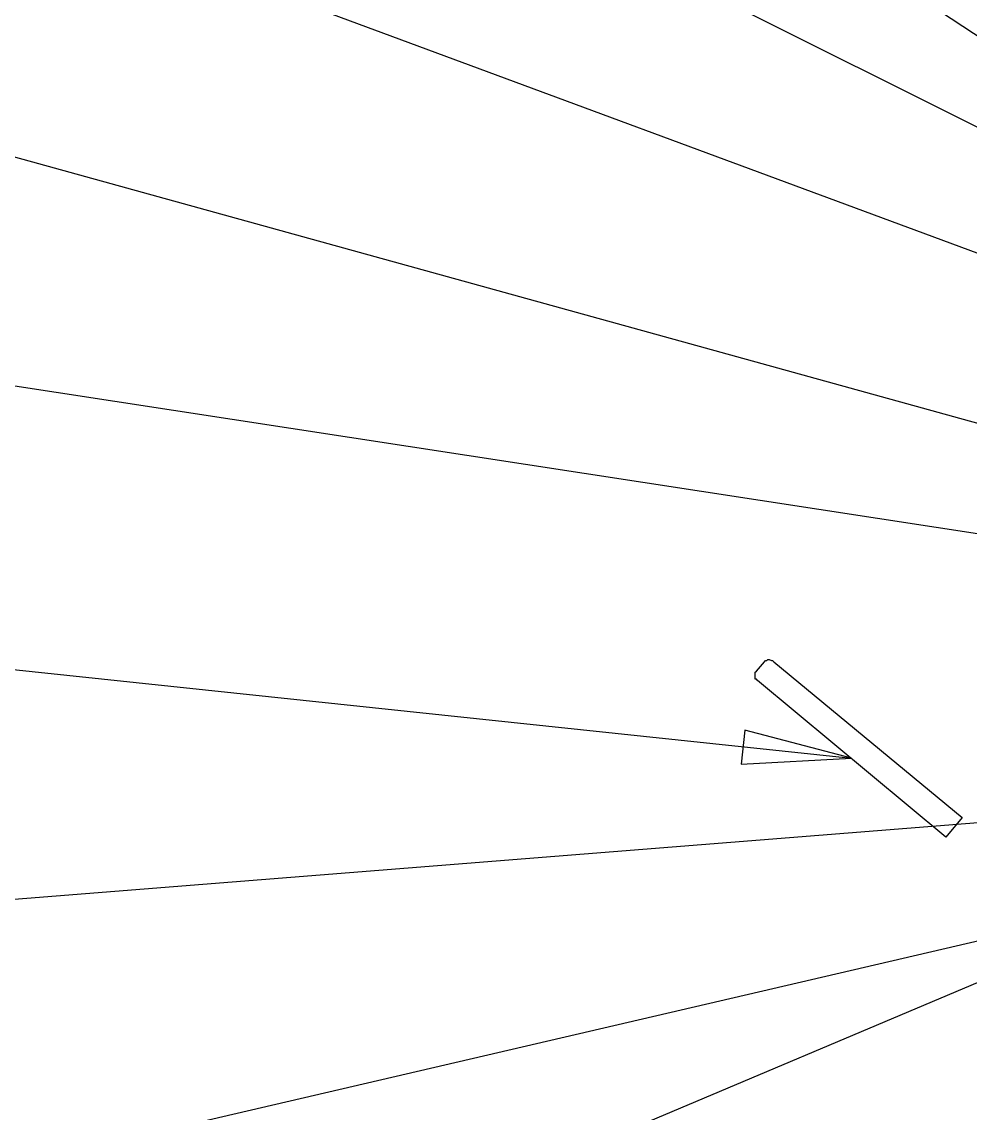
# Model space of a CAD drawing. Extents: x 9 to 432, y 44 to 411.
# Drawn here: x 40.41 to 63.44, y 95.3 to 121.79 of the extents above; entities that cross this region are included whole.
import ezdxf

# ---------------------------------------------------------------- set-up
doc = ezdxf.new("R2010")
doc.units = 0
doc.layers.get('0').update_dxf_attribs({"linetype": 'CONTINUOUS'})

msp = doc.modelspace()

# ---------------------------------------------------------------- linework, layer by layer
at = {"color": 7}
for p, q in [((16.481778, 152.624367), (77.554667, 112.238367)), ((16.707556, 142.718367), (79.558444, 111.250589)), ((16.876889, 133.4897), (82.493556, 109.190367)), ((16.989778, 124.938367), (76.425778, 108.513033)), ((17.074444, 116.499922), (71.430444, 108.174367)), ((17.130889, 108.513033), (60.564889, 103.912811)), ((58.250667, 106.029478), (58.448222, 106.255256)), ((58.448222, 106.255256), (58.476444, 106.283478)), ((58.448222, 106.255256), (58.448222, 106.255256)), ((58.476444, 106.283478), (58.504667, 106.283478)), ((58.504667, 106.283478), (58.532889, 106.3117)), ((58.532889, 106.3117), (58.561111, 106.3117)), ((58.561111, 106.3117), (58.617556, 106.283478)), ((58.617556, 106.283478), (58.645778, 106.283478)), ((58.645778, 106.283478), (58.674, 106.255256)), ((58.674, 106.255256), (63.246, 102.473478)), ((58.222444, 106.001256), (58.250667, 106.029478)), ((58.222444, 105.973033), (58.222444, 106.001256)), ((58.222444, 105.944811), (58.222444, 105.973033)), ((58.222444, 105.916589), (58.222444, 105.944811)), ((58.222444, 105.860144), (58.222444, 105.916589)), ((58.222444, 105.831922), (58.222444, 105.860144)), ((58.250667, 105.831922), (58.222444, 105.831922)), ((58.278889, 105.8037), (58.250667, 105.831922)), ((62.850889, 101.9937), (58.278889, 105.8037)), ((57.968444, 104.590144), (57.883778, 103.7717)), ((57.968444, 104.590144), (57.883778, 103.7717)), ((60.564889, 103.912811), (57.968444, 104.590144)), ((60.564889, 103.912811), (57.968444, 104.590144)), ((57.883778, 103.7717), (60.564889, 103.912811)), ((17.159111, 98.663478), (81.534, 103.7717)), ((63.246, 102.473478), (62.850889, 101.9937)), ((16.848667, 78.710367), (68.551778, 100.554367)), ((17.046222, 88.644589), (67.620444, 100.413256))]:
    msp.add_line(p, q, dxfattribs=at)

doc.saveas('drawing.dxf')
